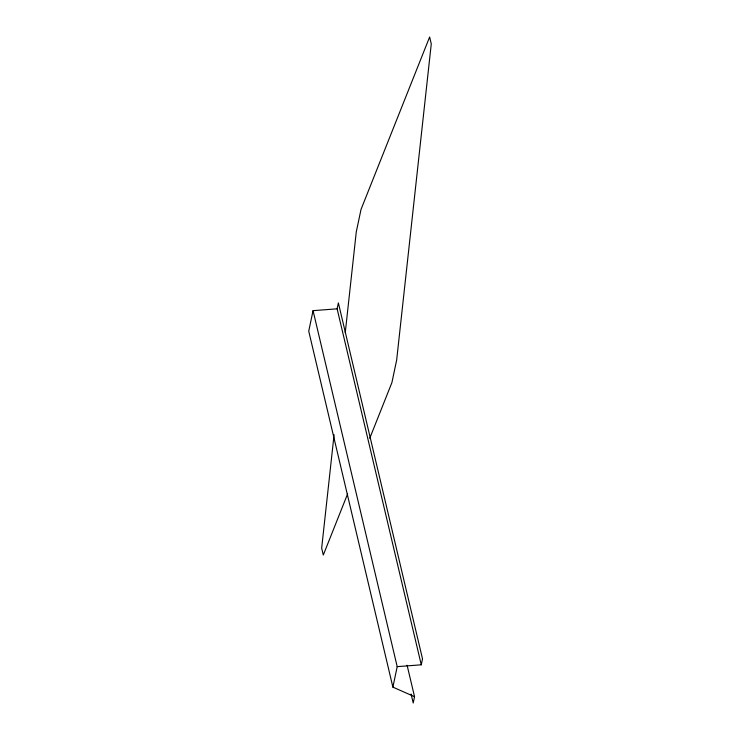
<?xml version="1.0" encoding="UTF-8"?>
<svg xmlns="http://www.w3.org/2000/svg" width="740" height="740" viewBox="0 0 740 740"><rect width="100%" height="100%" fill="white"/><g stroke="black" fill="none" stroke-linecap="round" stroke-linejoin="round"><path stroke-width="1.11" d="M334.082 434.704L321.669 548.118L323.297 555.019L347.587 493.987M345.247 332.75L356.273 231.944L361.037 209.383L429.635 37L431.272 43.901L396.659 360.075L391.895 382.626L369.741 438.302M392.885 687.127L397.204 666.648L421.273 664.807L422.522 658.905L338.374 302.91L337.125 308.821L313.057 310.661L308.728 331.141L392.885 687.127L414.539 696.701L413.207 703L411.089 694.018M337.125 308.821L421.273 664.807M407.102 665.26L414.539 696.701M313.057 310.661L397.204 666.648"/></g></svg>
